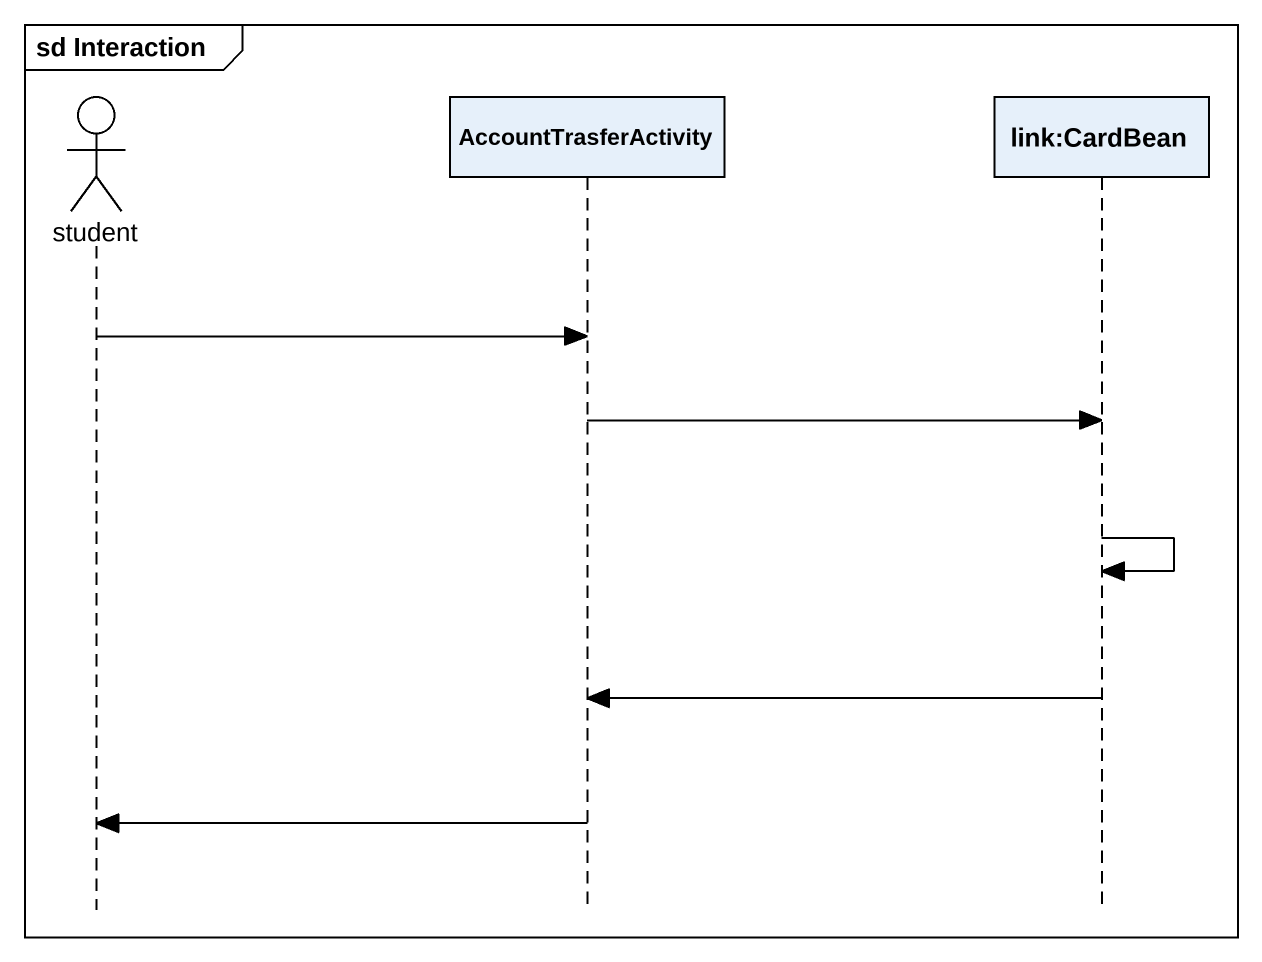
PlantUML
@startuml
mainframe sd Interaction
hide footbox
actor student
participant AccountTrasferActivity
participant "link:CardBean" as link_CardBean

student -> AccountTrasferActivity
AccountTrasferActivity -> link_CardBean
link_CardBean -> link_CardBean
link_CardBean -> AccountTrasferActivity
AccountTrasferActivity -> student
@enduml
